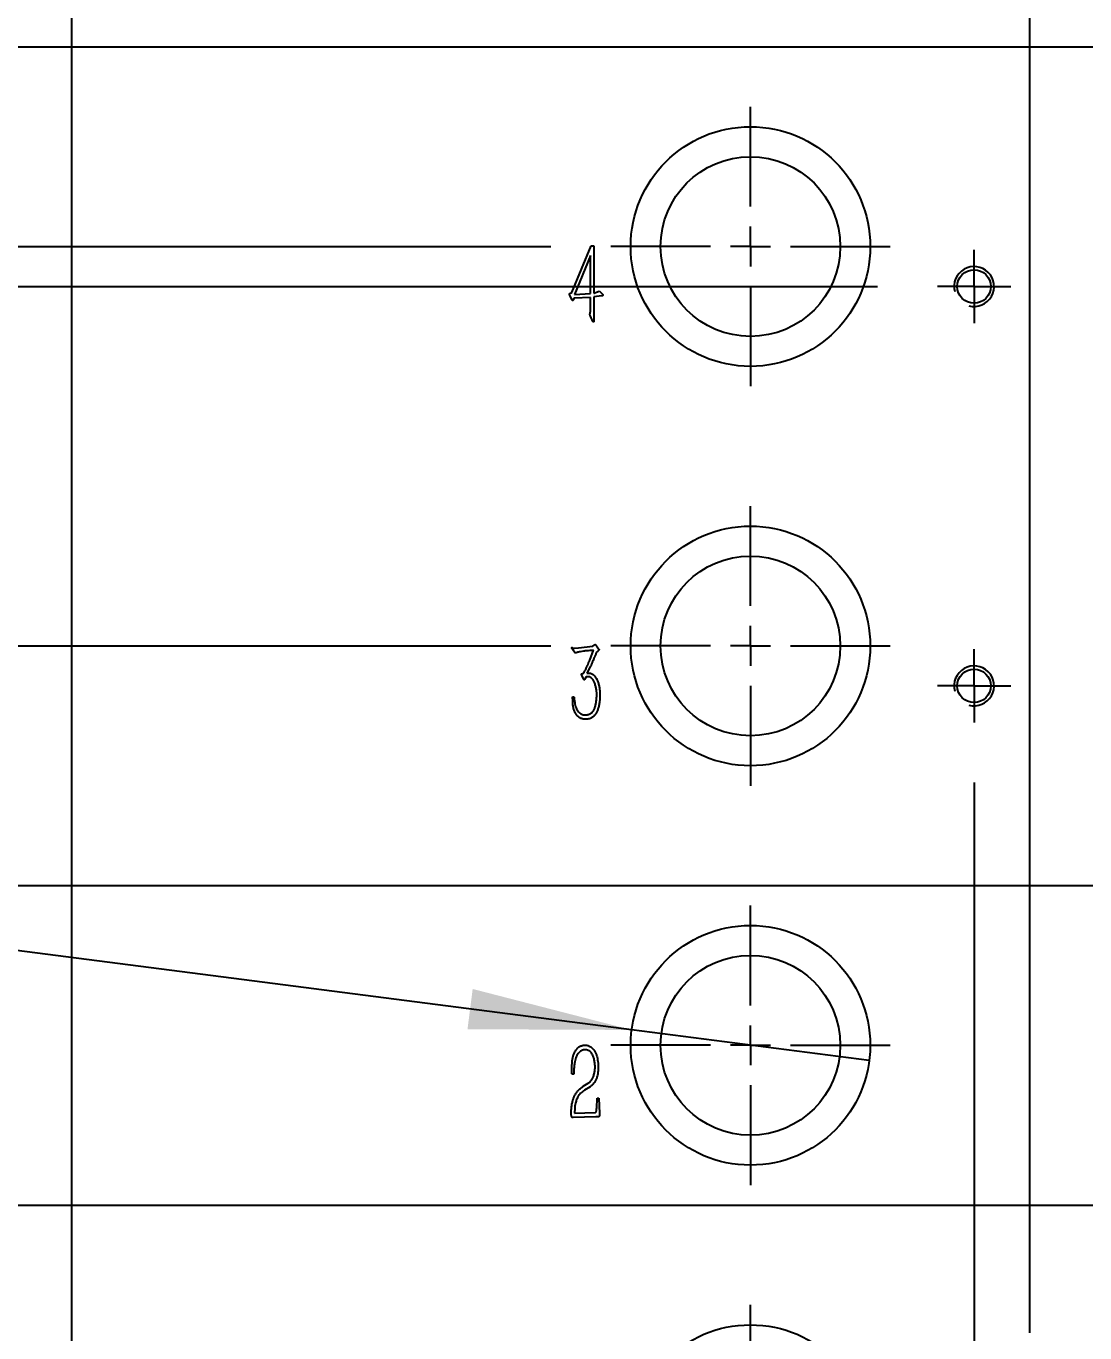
# Model space of a CAD drawing. Extents: x 2 to 292, y 3 to 207.
# Drawn here: x 48.62 to 75.14, y 81.07 to 113.79 of the extents above; entities that cross this region are included whole.
import ezdxf

# ---------------------------------------------------------------- set-up
doc = ezdxf.new("R2010")
doc.units = 0
doc.linetypes.add('SLD-实线', pattern=[0])
doc.layers.get('0').update_dxf_attribs({"linetype": 'CONTINUOUS'})
doc.layers.add('图框', color=7, linetype='SLD-实线')
doc.styles.add('SLDTEXTSTYLE2', font='TXT', dxfattribs={"width": 0.7})
doc.dimstyles.new('SLDDIMSTYLE1', dxfattribs={"dimtxt": 3.5, "dimasz": 4.08, "dimexe": 0, "dimexo": 0.0625, "dimgap": 0.875, "dimtad": 0, "dimtih": 1, "dimtoh": 1, "dimlfac": 5, "dimrnd": 1e-09, "dimzin": 12, "dimtxsty": 'SLDTEXTSTYLE2', "dimblk1": 'NONE', "dimblk2": 'NONE', "dimsah": 1, "dimcen": 0.09, "dimazin": 3, "dimtfac": 1, "dimtofl": 0, "dimtmove": 0, "dimatfit": 3, "dimtolj": 1, "dimtzin": 12})
doc.dimstyles.new('SLDDIMSTYLE11', dxfattribs={"dimtxt": 3.5, "dimasz": 4.08, "dimexe": 0, "dimexo": 0.0625, "dimgap": 0.875, "dimtad": 0, "dimtih": 1, "dimtoh": 1, "dimlfac": 5, "dimrnd": 1e-09, "dimzin": 12, "dimtxsty": 'SLDTEXTSTYLE2', "dimblk1": 'NONE', "dimsah": 1, "dimcen": 0, "dimazin": 3, "dimtfac": 1, "dimtmove": 0, "dimatfit": 3, "dimtolj": 1, "dimtzin": 12})
doc.dimstyles.new('SLDDIMSTYLE2', dxfattribs={"dimtxt": 3.5, "dimasz": 4.08, "dimexe": 0, "dimexo": 0.0625, "dimgap": 0.875, "dimtad": 0, "dimtih": 1, "dimtoh": 1, "dimlfac": 5, "dimrnd": 1e-09, "dimzin": 12, "dimtxsty": 'SLDTEXTSTYLE2', "dimblk1": 'NONE', "dimblk2": 'NONE', "dimsah": 1, "dimcen": 0.09, "dimazin": 3, "dimtfac": 1, "dimtofl": 0, "dimtmove": 0, "dimatfit": 3, "dimtolj": 1, "dimtzin": 12})
doc.dimstyles.new('SLDDIMSTYLE3', dxfattribs={"dimtxt": 3.5, "dimasz": 4.08, "dimexe": 0, "dimexo": 0.0625, "dimgap": 0.875, "dimtad": 0, "dimtih": 1, "dimtoh": 1, "dimlfac": 5, "dimrnd": 1e-09, "dimzin": 4, "dimtxsty": 'SLDTEXTSTYLE2', "dimblk1": 'NONE', "dimblk2": 'NONE', "dimsah": 1, "dimcen": 0.09, "dimazin": 3, "dimtfac": 1, "dimtofl": 0, "dimtmove": 0, "dimatfit": 3, "dimtolj": 1, "dimtzin": 12})
doc.dimstyles.new('SLDDIMSTYLE4', dxfattribs={"dimtxt": 3.5, "dimasz": 4.08, "dimexe": 0, "dimexo": 0.0625, "dimgap": 0.875, "dimtad": 2, "dimlfac": 5, "dimrnd": 1e-09, "dimzin": 12, "dimtxsty": 'SLDTEXTSTYLE2', "dimsah": 1, "dimcen": 0.09, "dimazin": 3, "dimtfac": 1, "dimtofl": 0, "dimtmove": 0, "dimatfit": 3, "dimtolj": 1, "dimtzin": 12})

# ---------------------------------------------------------------- blocks, each defined once
blk = doc.blocks.new('_D_1')
at = {"layer": '图框', "color": 5}
blk.add_line((53.565, 119.071), (53.565, 165.671), dxfattribs=at)
at = {"layer": '图框', "color": 5, "insert": (51.218, 165.671), "char_height": 3.5, "attachment_point": 1, "rotation": 90, "style": 'SLDTEXTSTYLE2'}
blk.add_mtext('19', dxfattribs=at)
blk = doc.blocks.new('_NONE')
blk = doc.blocks.new('_D_7')
at = {"layer": '图框', "color": 5}
blk.add_line((97.365, 145.491), (97.365, 165.964), dxfattribs=at)
at = {"layer": '图框', "color": 5, "insert": (95.018, 165.964), "char_height": 3.5, "attachment_point": 1, "rotation": 90, "style": 'SLDTEXTSTYLE2'}
blk.add_mtext('238', dxfattribs=at)
blk = doc.blocks.new('_D_8')
at = {"layer": '图框', "color": 5}
for p, q in [((101.365, 48.821), (101.365, 87.771)), ((100.627, 43.821), (101.365, 48.821)), ((100.627, 43.821), (100.627, 38.821))]:
    blk.add_line(p, q, dxfattribs=at)
at = {"layer": '图框', "color": 5, "insert": (98.281, 34.217), "char_height": 3.5, "attachment_point": 1, "rotation": 90, "style": 'SLDTEXTSTYLE2'}
blk.add_mtext('258', dxfattribs=at)
blk = doc.blocks.new('_D_9')
at = {"layer": '图框', "color": 5}
for p, q in [((104.265, 48.821), (104.265, 110.271)), ((105.002, 43.821), (104.265, 48.821)), ((105.002, 43.821), (105.002, 38.821))]:
    blk.add_line(p, q, dxfattribs=at)
at = {"layer": '图框', "color": 5, "insert": (102.656, 29.614), "char_height": 3.5, "attachment_point": 1, "rotation": 90, "style": 'SLDTEXTSTYLE2'}
blk.add_mtext('272.50', dxfattribs=at)
blk = doc.blocks.new('_D_10')
at = {"layer": '图框', "color": 5}
blk.add_line((105.765, 154.771), (105.765, 165.964), dxfattribs=at)
at = {"layer": '图框', "color": 5, "insert": (103.418, 165.964), "char_height": 3.5, "attachment_point": 1, "rotation": 90, "style": 'SLDTEXTSTYLE2'}
blk.add_mtext('280', dxfattribs=at)
blk = doc.blocks.new('_D_11')
at = {"layer": '图框', "color": 5}
blk.add_line((111.765, 154.771), (111.765, 165.964), dxfattribs=at)
at = {"layer": '图框', "color": 5, "insert": (109.418, 165.964), "char_height": 3.5, "attachment_point": 1, "rotation": 90, "style": 'SLDTEXTSTYLE2'}
blk.add_mtext('310', dxfattribs=at)
blk = doc.blocks.new('_D_12')
at = {"layer": '图框', "color": 5}
blk.add_line((113.265, 110.271), (113.265, 38.821), dxfattribs=at)
at = {"layer": '图框', "color": 5, "insert": (110.918, 29.614), "char_height": 3.5, "attachment_point": 1, "rotation": 90, "style": 'SLDTEXTSTYLE2'}
blk.add_mtext('317.50', dxfattribs=at)
blk = doc.blocks.new('_D_13')
at = {"layer": '图框', "color": 5}
blk.add_line((116.165, 138.771), (116.165, 165.671), dxfattribs=at)
at = {"layer": '图框', "color": 5, "insert": (113.818, 165.671), "char_height": 3.5, "attachment_point": 1, "rotation": 90, "style": 'SLDTEXTSTYLE2'}
blk.add_mtext('332', dxfattribs=at)
blk = doc.blocks.new('_D_14')
at = {"layer": '图框', "color": 5}
blk.add_line((120.165, 145.491), (120.165, 165.671), dxfattribs=at)
at = {"layer": '图框', "color": 5, "insert": (117.818, 165.671), "char_height": 3.5, "attachment_point": 1, "rotation": 90, "style": 'SLDTEXTSTYLE2'}
blk.add_mtext('352', dxfattribs=at)
blk = doc.blocks.new('_D_20')
at = {"layer": '图框', "color": 5}
blk.add_line((163.965, 119.071), (163.965, 165.671), dxfattribs=at)
at = {"layer": '图框', "color": 5, "insert": (161.618, 165.671), "char_height": 3.5, "attachment_point": 1, "rotation": 90, "style": 'SLDTEXTSTYLE2'}
blk.add_mtext('571', dxfattribs=at)
blk = doc.blocks.new('_D_29')
at = {"layer": '图框', "color": 5}
for p, q in [((40.502, 81.648), (35.502, 81.648)), ((40.502, 81.648), (45.502, 78.271)), ((45.502, 78.271), (61.765, 78.271))]:
    blk.add_line(p, q, dxfattribs=at)
at = {"layer": '图框', "color": 5, "insert": (30.899, 83.994), "char_height": 3.5, "attachment_point": 1, "style": 'SLDTEXTSTYLE2'}
blk.add_mtext('160', dxfattribs=at)
blk = doc.blocks.new('_D_30')
at = {"layer": '图框', "color": 5}
for p, q in [((40.502, 86.022), (35.502, 86.022)), ((40.502, 86.022), (45.502, 84.271)), ((45.502, 84.271), (94.145, 84.271))]:
    blk.add_line(p, q, dxfattribs=at)
at = {"layer": '图框', "color": 5, "insert": (30.899, 88.368), "char_height": 3.5, "attachment_point": 1, "style": 'SLDTEXTSTYLE2'}
blk.add_mtext('190', dxfattribs=at)
blk = doc.blocks.new('_D_31')
at = {"layer": '图框', "color": 5}
for p, q in [((40.502, 90.397), (45.502, 92.271)), ((45.502, 92.271), (96.865, 92.271)), ((40.502, 90.397), (35.502, 90.397))]:
    blk.add_line(p, q, dxfattribs=at)
at = {"layer": '图框', "color": 5, "insert": (30.894, 92.743), "char_height": 3.5, "attachment_point": 1, "style": 'SLDTEXTSTYLE2'}
blk.add_mtext('230', dxfattribs=at)
blk = doc.blocks.new('_D_32')
at = {"layer": '图框', "color": 5}
for p, q in [((40.502, 96.611), (45.502, 98.271)), ((45.502, 98.271), (61.765, 98.271)), ((40.502, 96.611), (35.502, 96.611))]:
    blk.add_line(p, q, dxfattribs=at)
at = {"layer": '图框', "color": 5, "insert": (30.899, 98.957), "char_height": 3.5, "attachment_point": 1, "style": 'SLDTEXTSTYLE2'}
blk.add_mtext('260', dxfattribs=at)
blk = doc.blocks.new('_D_33')
at = {"layer": '图框', "color": 5}
for p, q in [((40.502, 100.029), (45.502, 107.271)), ((45.502, 107.271), (69.945, 107.271)), ((40.502, 100.029), (35.502, 100.029))]:
    blk.add_line(p, q, dxfattribs=at)
at = {"layer": '图框', "color": 5, "insert": (30.894, 102.375), "char_height": 3.5, "attachment_point": 1, "style": 'SLDTEXTSTYLE2'}
blk.add_mtext('305', dxfattribs=at)
blk = doc.blocks.new('_D_34')
at = {"layer": '图框', "color": 5}
for p, q in [((40.502, 103.521), (45.502, 108.271)), ((45.502, 108.271), (61.765, 108.271)), ((40.502, 103.521), (35.502, 103.521))]:
    blk.add_line(p, q, dxfattribs=at)
at = {"layer": '图框', "color": 5, "insert": (30.894, 105.867), "char_height": 3.5, "attachment_point": 1, "style": 'SLDTEXTSTYLE2'}
blk.add_mtext('310', dxfattribs=at)
blk = doc.blocks.new('_D_35')
at = {"layer": '图框', "color": 5}
blk.add_line((113.265, 105.271), (177.765, 105.271), dxfattribs=at)
at = {"layer": '图框', "color": 5, "insert": (177.765, 107.618), "char_height": 3.5, "attachment_point": 1, "style": 'SLDTEXTSTYLE2'}
blk.add_mtext('295', dxfattribs=at)
blk = doc.blocks.new('_D_36')
at = {"layer": '图框', "color": 5}
for p, q in [((40.502, 107.895), (45.502, 113.271)), ((45.502, 113.271), (101.265, 113.271)), ((40.502, 107.895), (35.502, 107.895))]:
    blk.add_line(p, q, dxfattribs=at)
at = {"layer": '图框', "color": 5, "insert": (30.894, 110.241), "char_height": 3.5, "attachment_point": 1, "style": 'SLDTEXTSTYLE2'}
blk.add_mtext('335', dxfattribs=at)
blk = doc.blocks.new('_D_37')
at = {"layer": '图框', "color": 5}
for p, q in [((40.502, 112.27), (45.502, 116.071)), ((45.502, 116.071), (50.565, 116.071)), ((40.502, 112.27), (35.502, 112.27))]:
    blk.add_line(p, q, dxfattribs=at)
at = {"layer": '图框', "color": 5, "insert": (30.899, 114.616), "char_height": 3.5, "attachment_point": 1, "style": 'SLDTEXTSTYLE2'}
blk.add_mtext('349', dxfattribs=at)
blk = doc.blocks.new('_D_38')
at = {"layer": '图框', "color": 5}
for p, q in [((40.502, 116.644), (45.502, 118.271)), ((45.502, 118.271), (61.765, 118.271)), ((40.502, 116.644), (35.502, 116.644))]:
    blk.add_line(p, q, dxfattribs=at)
at = {"layer": '图框', "color": 5, "insert": (30.899, 118.99), "char_height": 3.5, "attachment_point": 1, "style": 'SLDTEXTSTYLE2'}
blk.add_mtext('360', dxfattribs=at)
blk = doc.blocks.new('_D_39')
at = {"layer": '图框', "color": 5}
for p, q in [((40.502, 121.019), (35.502, 121.019)), ((40.502, 121.019), (45.502, 119.271)), ((45.502, 119.271), (69.945, 119.271))]:
    blk.add_line(p, q, dxfattribs=at)
at = {"layer": '图框', "color": 5, "insert": (30.899, 123.365), "char_height": 3.5, "attachment_point": 1, "style": 'SLDTEXTSTYLE2'}
blk.add_mtext('365', dxfattribs=at)
blk = doc.blocks.new('_D_40')
at = {"layer": '图框', "color": 5}
blk.add_line((113.265, 121.271), (177.765, 121.271), dxfattribs=at)
at = {"layer": '图框', "color": 5, "insert": (177.765, 123.618), "char_height": 3.5, "attachment_point": 1, "style": 'SLDTEXTSTYLE2'}
blk.add_mtext('375', dxfattribs=at)
blk = doc.blocks.new('_D_41')
at = {"layer": '图框', "color": 5}
for p, q in [((40.502, 125.393), (35.502, 125.393)), ((40.502, 125.393), (45.502, 122.071)), ((45.502, 122.071), (50.565, 122.071))]:
    blk.add_line(p, q, dxfattribs=at)
at = {"layer": '图框', "color": 5, "insert": (30.904, 127.74), "char_height": 3.5, "attachment_point": 1, "style": 'SLDTEXTSTYLE2'}
blk.add_mtext('379', dxfattribs=at)
blk = doc.blocks.new('_D_42')
at = {"layer": '图框', "color": 5}
for p, q in [((40.502, 129.768), (35.502, 129.768)), ((40.502, 129.768), (45.502, 128.271)), ((45.502, 128.271), (61.765, 128.271))]:
    blk.add_line(p, q, dxfattribs=at)
at = {"layer": '图框', "color": 5, "insert": (30.894, 132.114), "char_height": 3.5, "attachment_point": 1, "style": 'SLDTEXTSTYLE2'}
blk.add_mtext('410', dxfattribs=at)
blk = doc.blocks.new('_D_43')
at = {"layer": '图框', "color": 5}
for p, q in [((40.502, 135.144), (35.502, 135.144)), ((40.502, 135.144), (45.502, 134.271)), ((45.502, 134.271), (111.665, 134.271))]:
    blk.add_line(p, q, dxfattribs=at)
at = {"layer": '图框', "color": 5, "insert": (30.894, 137.49), "char_height": 3.5, "attachment_point": 1, "style": 'SLDTEXTSTYLE2'}
blk.add_mtext('440', dxfattribs=at)
blk = doc.blocks.new('_D_44')
at = {"layer": '图框', "color": 5}
for p, q in [((40.502, 143.833), (35.502, 143.833)), ((40.502, 143.833), (45.502, 142.271)), ((45.502, 142.271), (94.145, 142.271))]:
    blk.add_line(p, q, dxfattribs=at)
at = {"layer": '图框', "color": 5, "insert": (30.899, 146.179), "char_height": 3.5, "attachment_point": 1, "style": 'SLDTEXTSTYLE2'}
blk.add_mtext('480', dxfattribs=at)
blk = doc.blocks.new('_D_45')
at = {"layer": '图框', "color": 5}
blk.add_line((61.765, 148.271), (35.502, 148.271), dxfattribs=at)
at = {"layer": '图框', "color": 5, "insert": (30.894, 150.618), "char_height": 3.5, "attachment_point": 1, "style": 'SLDTEXTSTYLE2'}
blk.add_mtext('510', dxfattribs=at)
blk = doc.blocks.new('_D_46')
at = {"layer": '图框', "color": 5}
blk.add_line((109.265, 152.271), (35.502, 152.271), dxfattribs=at)
at = {"layer": '图框', "color": 5, "insert": (30.894, 154.618), "char_height": 3.5, "attachment_point": 1, "style": 'SLDTEXTSTYLE2'}
blk.add_mtext('530', dxfattribs=at)
blk = doc.blocks.new('_D_47')
at = {"layer": '图框', "color": 5}
blk.add_line((115.265, 159.271), (176.538, 159.271), dxfattribs=at)
at = {"layer": '图框', "color": 5, "insert": (176.538, 161.618), "char_height": 3.5, "attachment_point": 1, "style": 'SLDTEXTSTYLE2'}
blk.add_mtext('565', dxfattribs=at)
blk = doc.blocks.new('_D_48')
at = {"layer": '图框', "color": 5}
blk.add_line((48.265, 162.271), (35.502, 162.271), dxfattribs=at)
at = {"layer": '图框', "color": 5, "insert": (30.899, 164.618), "char_height": 3.5, "attachment_point": 1, "style": 'SLDTEXTSTYLE2'}
blk.add_mtext('580', dxfattribs=at)
blk = doc.blocks.new('_D_52')
at = {"layer": '图框', "color": 5}
for p, q in [((72.365, 94.851), (72.365, 18.207)), ((97.165, 94.851), (97.165, 18.207)), ((72.365, 20.207), (97.165, 20.207))]:
    blk.add_line(p, q, dxfattribs=at)
for points in [[(72.365, 20.207), (76.445, 19.699), (76.445, 20.715)], [(97.165, 20.207), (93.085, 20.715), (93.085, 19.699)]]:
    blk.add_solid(points, dxfattribs=at)
at = {"layer": '图框', "color": 5, "insert": (82.46, 24.719), "char_height": 3.5, "attachment_point": 1, "style": 'SLDTEXTSTYLE2'}
blk.add_mtext('124', dxfattribs=at)
blk = doc.blocks.new('_D_68')
at = {"layer": '图框', "color": 5}
for p, q in [((25.723, 93.569), (16.949, 93.569)), ((63.789, 88.656), (25.723, 93.569)), ((69.74, 87.887), (63.789, 88.656))]:
    blk.add_line(p, q, dxfattribs=at)
blk.add_solid([(63.789, 88.656), (59.808, 89.682), (59.678, 88.674)], dxfattribs=at)
at = {"layer": '图框', "color": 5, "char_height": 3.5, "attachment_point": 1, "style": 'SLDTEXTSTYLE2'}
for s, insert in [('%%c', (16.949, 98.095)), ('30', (21.063, 98.081))]:
    blk.add_mtext(s, dxfattribs=dict(at, insert=insert))
blk = doc.blocks.new('SW_CENTERMARKSYMBOL_2')
at = {"layer": '图框', "color": 0}
for p, q in [((0, 1), (0, 3.5)), ((0, 0), (0, 0.5)), ((-1, 0), (-3.5, 0)), ((0, 0), (-0.5, 0)), ((0, 0), (0, -0.5)), ((0, 0), (0.5, 0)), ((1, 0), (3.5, 0)), ((0, -1), (0, -3.5))]:
    blk.add_line(p, q, dxfattribs=at)
blk = doc.blocks.new('SW_CENTERMARKSYMBOL_3')
at = {"layer": '图框', "color": 0}
for p, q in [((0, 1), (0, 3.5)), ((0, 0), (0, 0.5)), ((-1, 0), (-3.5, 0)), ((0, 0), (-0.5, 0)), ((0, 0), (0, -0.5)), ((0, 0), (0.5, 0)), ((1, 0), (3.5, 0)), ((0, -1), (0, -3.5))]:
    blk.add_line(p, q, dxfattribs=at)
blk = doc.blocks.new('SW_CENTERMARKSYMBOL_4')
at = {"layer": '图框', "color": 0}
for p, q in [((0, 1), (0, 3.5)), ((0, 0), (0, 0.5)), ((-1, 0), (-3.5, 0)), ((0, 0), (-0.5, 0)), ((0, 0), (0, -0.5)), ((0, 0), (0.5, 0)), ((1, 0), (3.5, 0)), ((0, -1), (0, -3.5))]:
    blk.add_line(p, q, dxfattribs=at)
blk = doc.blocks.new('SW_CENTERMARKSYMBOL_10')
at = {"layer": '图框', "color": 0}
for p, q in [((0, 1), (0, 3.5)), ((0, 0), (0, 0.5)), ((-1, 0), (-3.5, 0)), ((0, 0), (-0.5, 0)), ((0, 0), (0, -0.5)), ((0, 0), (0.5, 0)), ((1, 0), (3.5, 0)), ((0, -1), (0, -3.5))]:
    blk.add_line(p, q, dxfattribs=at)
blk = doc.blocks.new('SW_CENTERMARKSYMBOL_39')
at = {"layer": '图框', "color": 0}
for p, q in [((0, 0.5), (0, 0.92)), ((0, 0), (0, 0.5)), ((-0.5, 0), (-0.92, 0)), ((0, 0), (-0.5, 0)), ((0, 0), (0, -0.5)), ((0, 0), (0.5, 0)), ((0.5, 0), (0.92, 0)), ((0, -0.5), (0, -0.92))]:
    blk.add_line(p, q, dxfattribs=at)
blk = doc.blocks.new('SW_CENTERMARKSYMBOL_40')
at = {"layer": '图框', "color": 0}
for p, q in [((0, 0.5), (0, 0.92)), ((0, 0), (0, 0.5)), ((-0.5, 0), (-0.92, 0)), ((0, 0), (-0.5, 0)), ((0, 0), (0, -0.5)), ((0, 0), (0.5, 0)), ((0.5, 0), (0.92, 0)), ((0, -0.5), (0, -0.92))]:
    blk.add_line(p, q, dxfattribs=at)

msp = doc.modelspace()

# ---------------------------------------------------------------- linework, layer by layer
at = {"color": 7, "linetype": 'SLD-实线'}
for p, q in [((49.76450831, 162.27148789), (49.76450831, 46.27149122)), ((73.76450628, 81.07149022), (73.76450628, 145.4714896)), ((62.29018599, 107.11743029), (62.77644068, 108.29109306)), ((62.76195079, 108.04945657), (62.35623986, 107.07396137)), ((62.76195079, 107.09441731), (62.76195079, 108.04945657)), ((62.77644068, 108.29109306), (62.83951432, 108.29109306)), ((62.83951432, 108.29109306), (62.83951432, 107.1059238)), ((62.23563582, 107.09441731), (62.25864917, 107.09995756)), ((62.29572624, 106.9358833), (62.24117607, 107.04540814)), ((62.25864917, 107.09995756), (62.29018599, 107.11743029)), ((62.75896758, 106.99938218), (62.35325665, 106.9763692)), ((62.35623986, 107.07396137), (62.76195079, 107.09441731)), ((62.76195079, 106.69424681), (62.75896758, 106.99938218)), ((63.04109127, 107.03688486), (62.83951432, 107.01387188)), ((62.83951432, 107.01387188), (62.83951432, 106.49863629)), ((62.8684941, 107.11146405), (62.91153759, 107.12893678)), ((62.9545781, 107.14896674), (62.97460824, 107.16601329)), ((62.97460824, 107.16601329), (63.05515498, 107.08291082)), ((62.35325665, 106.9763692), (62.32470602, 106.93332626)), ((62.77345747, 106.48457295), (62.75896758, 106.52463248)), ((62.79945404, 106.43258056), (62.77345747, 106.48457295)), ((62.37371296, 98.08951634), (62.30169267, 98.19605815)), ((62.36476332, 98.21907113), (62.45681674, 98.22205434)), ((62.45681674, 98.22205434), (62.81948418, 98.26509709)), ((62.74192065, 97.91691917), (62.83397407, 98.16153849)), ((62.81948418, 98.26509709), (62.84803778, 98.29109328)), ((62.84803778, 98.29109328), (62.87105114, 98.31410626)), ((62.90557117, 98.27063734), (62.96054453, 98.2015984)), ((62.40226656, 98.10102301), (62.37371296, 98.08951634)), ((62.5833872, 98.14150872), (62.49730319, 98.12701921)), ((62.94008821, 98.14150872), (62.90855438, 98.11551253)), ((62.53182322, 97.56874087), (62.55483359, 97.57769051)), ((62.5833872, 97.45111855), (62.53736049, 97.54018726)), ((62.55483359, 97.57769051), (62.59233684, 97.59175348)), ((62.75342733, 97.75028768), (62.66691715, 97.58621397)), ((62.64688701, 97.4941613), (62.62685687, 97.4566588)), ((62.69291371, 97.49970155), (62.64688701, 97.4941613)), ((62.31021613, 96.99639919), (62.34174997, 96.99639919)), ((62.31319934, 96.88431712), (62.31021613, 96.99639919)), ((62.33919591, 87.54871058), (62.29572624, 87.54871058)), ((62.34174997, 87.64374571), (62.33919591, 87.54871058)), ((62.57784695, 87.24655824), (62.69589693, 87.32156473)), ((62.75044412, 87.23505157), (62.60938376, 87.14598286)), ((62.9145208, 86.6942467), (62.9260245, 86.94483357)), ((62.9260245, 86.94483357), (62.96608478, 86.94483357)), ((62.96608478, 86.94483357), (62.98057467, 86.56511771)), ((62.89406449, 86.47860604), (62.32172281, 86.46411615)), ((62.36220628, 86.6942467), (62.35623986, 86.57364117)), ((62.35623986, 86.57364117), (62.87105114, 86.5906881))]:
    msp.add_line(p, q, dxfattribs=at)
for centre, radius in [((66.76450569, 108.27148955), 3), ((66.76450569, 108.27148955), 2.25), ((72.36450569, 107.27148955), 0.42), ((66.76450569, 98.27148955), 3), ((66.76450569, 98.27148955), 2.25), ((72.36450569, 97.27148955), 0.42), ((66.76450569, 88.27148955), 3), ((66.76450569, 88.27148955), 2.25), ((66.76450569, 78.27148955), 3)]:
    msp.add_circle(centre, radius, dxfattribs=at)
for centre in [(72.36450569, 107.27148955), (72.36450569, 97.27148955)]:
    msp.add_arc(centre, 0.5, 255, 195, dxfattribs=at)
for points, knots in [([(62.24117611, 107.04540816), (62.23884251, 107.05187579), (62.23499444, 107.06254084), (62.2321929, 107.07685594), (62.23298945, 107.08695213), (62.23483828, 107.09216729), (62.23563594, 107.09441732)], [0, 0, 0, 0, 0.4078268449, 0.6725022339, 0.8587045221, 1, 1, 1, 1]), ([(62.83951406, 107.10592382), (62.84544065, 107.10587889), (62.85551812, 107.10580248), (62.86470808, 107.10981234), (62.86849339, 107.11146398)], [0, 0, 0, 0, 0.5881037369, 1, 1, 1, 1]), ([(62.91153622, 107.12893682), (62.91710058, 107.13101358), (62.92701889, 107.13471535), (62.93979, 107.14027473), (62.94883072, 107.14455521), (62.95304327, 107.14778804), (62.95457905, 107.14896665)], [0, 0, 0, 0, 0.37378688446, 0.6662632596, 0.87832879669, 1, 1, 1, 1]), ([(63.05515437, 107.08291082), (63.05925765, 107.07797281), (63.06597456, 107.06988948), (63.06890621, 107.05621006), (63.06611045, 107.04695908), (63.06088415, 107.04029707), (63.05177417, 107.03750452), (63.04506852, 107.03711555), (63.04109087, 107.03688482)], [0, 0, 0, 0, 0.2817645995, 0.4612371819, 0.5929921789, 0.700446244, 0.8223110403, 1, 1, 1, 1]), ([(62.32470476, 106.93332633), (62.32284151, 106.92881576), (62.32002555, 106.92199889), (62.30961424, 106.91496872), (62.30180369, 106.9250529), (62.29811288, 106.93162931), (62.29572543, 106.93588333)], [0, 0, 0, 0, 0.3207255881, 0.4847157862, 0.6666821062, 1, 1, 1, 1]), ([(62.75896856, 106.52463253), (62.75676509, 106.52943309), (62.75277788, 106.5381198), (62.74841013, 106.55009384), (62.7445104, 106.55893388), (62.74233952, 106.56945084), (62.74488602, 106.58588019), (62.75049837, 106.60888799), (62.7572385, 106.63348393), (62.76040527, 106.65595912), (62.76170532, 106.67533455), (62.76186842, 106.68785247), (62.76195173, 106.69424685)], [0, 0, 0, 0, 0.0908031708, 0.1643101311, 0.2192199313, 0.2565975908, 0.3473020803, 0.5002279505, 0.6661670863, 0.7846934984, 0.8900174221, 1, 1, 1, 1]), ([(62.82800756, 106.38357138), (62.82560135, 106.38500159), (62.81834777, 106.38931303), (62.81199053, 106.40322651), (62.8043519, 106.41766787), (62.80091797, 106.42812401), (62.79945439, 106.43258054)], [0, 0, 0, 0, 0.1430747988, 0.4313041367, 0.7576147996, 1, 1, 1, 1]), ([(62.83951406, 106.49863637), (62.8395038, 106.49707356), (62.83946927, 106.49181409), (62.84013123, 106.48074226), (62.84039966, 106.46312508), (62.84074507, 106.44123353), (62.84133663, 106.41926701), (62.8411455, 106.40147529), (62.83999227, 106.39025565), (62.83727988, 106.38304517), (62.83197047, 106.38175408), (62.82924525, 106.3830038), (62.82800756, 106.38357138)], [0, 0, 0, 0, 0.0375701713, 0.1264380521, 0.2665139726, 0.4612257271, 0.6525225464, 0.7960129458, 0.8858599367, 0.9286556546, 0.9675980055, 1, 1, 1, 1]), ([(62.30169177, 98.19605806), (62.29865051, 98.20022939), (62.29345876, 98.2073503), (62.28914869, 98.21725619), (62.28594937, 98.22413806), (62.28881682, 98.23106811), (62.30015556, 98.23002894), (62.30871648, 98.22395082), (62.31965116, 98.2181029), (62.33223176, 98.21728042), (62.34748391, 98.21638533), (62.35866239, 98.21812268), (62.36476443, 98.21907106)], [0, 0, 0, 0, 0.1323589942, 0.2259509366, 0.2829398404, 0.3190947808, 0.3965341466, 0.519662492, 0.6050472624, 0.7088782, 0.8410843841, 1, 1, 1, 1]), ([(62.83397389, 98.16153856), (62.81395323, 98.15957931), (62.77026913, 98.15530432), (62.71452053, 98.15190997), (62.66816756, 98.14943807), (62.6363615, 98.14677286), (62.60851018, 98.14428176), (62.59134047, 98.14238655), (62.58338791, 98.14150873)], [0, 0, 0, 0, 0.2400190035, 0.5237096352, 0.6663477982, 0.7938844517, 0.9045326145, 1, 1, 1, 1]), ([(62.87105039, 98.31410622), (62.87176409, 98.31325666), (62.87468986, 98.30977392), (62.88098854, 98.30148659), (62.89218846, 98.28817188), (62.9006561, 98.27707612), (62.90556988, 98.27063722)], [0, 0, 0, 0, 0.0599600701, 0.2458029909, 0.5623379452, 1, 1, 1, 1]), ([(62.96054538, 98.20159823), (62.96423707, 98.19680506), (62.97037208, 98.18883958), (62.97492352, 98.17610047), (62.97025968, 98.16746944), (62.96374458, 98.16007107), (62.95318357, 98.15118507), (62.94481603, 98.14500163), (62.94008938, 98.14150873)], [0, 0, 0, 0, 0.2365048753, 0.3930336197, 0.4712979919, 0.5993756411, 0.7736958156, 1, 1, 1, 1]), ([(62.49730225, 98.12701907), (62.49345571, 98.12621039), (62.4829613, 98.12400412), (62.46355389, 98.11797946), (62.43560364, 98.11057051), (62.41432969, 98.10447764), (62.40226709, 98.1010229)], [0, 0, 0, 0, 0.1196153229, 0.3263432745, 0.6180282555, 1, 1, 1, 1]), ([(62.59233741, 97.59175378), (62.5987212, 97.60496923), (62.61101874, 97.63042708), (62.62895585, 97.66720019), (62.64568954, 97.70096252), (62.6600019, 97.73229192), (62.67334752, 97.76049769), (62.68523353, 97.78588179), (62.69550384, 97.8084525), (62.7063163, 97.83351083), (62.71753048, 97.85965248), (62.72838675, 97.88525756), (62.73628155, 97.90354786), (62.74036318, 97.91322381), (62.7419219, 97.91691892)], [0, 0, 0, 0, 0.1229894698, 0.2369231346, 0.3428715186, 0.4387363517, 0.5255399363, 0.6043605121, 0.6736207002, 0.7333324295, 0.8330590293, 0.911996383, 0.9663927102, 1, 1, 1, 1]), ([(62.90855305, 98.11551257), (62.89933674, 98.09235068), (62.8818501, 98.04840426), (62.85665531, 97.98586091), (62.83360104, 97.93025088), (62.8133578, 97.8810885), (62.7947641, 97.83893256), (62.7794139, 97.80316222), (62.76559373, 97.77446429), (62.75714058, 97.75766511), (62.7534284, 97.75028776)], [0, 0, 0, 0, 0.188412596, 0.3574864497, 0.5096204518, 0.6434181449, 0.759306512, 0.8578576935, 0.9375783519, 1, 1, 1, 1]), ([(62.53736191, 97.54018762), (62.53403507, 97.54530672), (62.52823542, 97.55423077), (62.53074972, 97.56440345), (62.53182175, 97.56874078)], [0, 0, 0, 0, 0.5736296112, 1, 1, 1, 1]), ([(62.66691657, 97.58621361), (62.67714255, 97.58703009), (62.69672709, 97.5885938), (62.72661553, 97.59157885), (62.75918071, 97.58747295), (62.78774318, 97.57604974), (62.81204486, 97.56195438), (62.8315178, 97.54787589), (62.85012126, 97.52957779), (62.86909107, 97.50806703), (62.88810519, 97.48239283), (62.90558401, 97.4512961), (62.92377923, 97.41578642), (62.94653446, 97.36167022), (62.97112245, 97.28926166), (62.98606172, 97.19831609), (62.99344286, 97.10719798), (62.99452646, 97.04655874), (62.99506488, 97.01642883)], [0, 0, 0, 0, 0.04128383929, 0.07906583582, 0.12052724083, 0.17189025568, 0.20158688236, 0.23347318261, 0.26823045515, 0.30628798494, 0.34880305195, 0.39643241043, 0.44958545909, 0.50923379097, 0.63246952933, 0.75610072347, 0.87881341349, 1, 1, 1, 1]), ([(62.62685691, 97.45665896), (62.62418346, 97.45198519), (62.619523, 97.44383767), (62.61315452, 97.43306848), (62.60806809, 97.42676072), (62.60420738, 97.42132297), (62.5986264, 97.42315223), (62.5950367, 97.42940307), (62.58929824, 97.43860519), (62.58556543, 97.44650846), (62.58338791, 97.45111879)], [0, 0, 0, 0, 0.2073785631, 0.3615117357, 0.4704322932, 0.5360111529, 0.5809202493, 0.6659899241, 0.8051569835, 1, 1, 1, 1]), ([(62.90556988, 97.17197965), (62.90098464, 97.2001113), (62.89192066, 97.2557211), (62.87095393, 97.32246916), (62.85030755, 97.37231149), (62.83188739, 97.40575172), (62.81100895, 97.43562176), (62.78735899, 97.46067421), (62.76338456, 97.4812325), (62.73932062, 97.49495054), (62.71555622, 97.50200954), (62.70032853, 97.50045758), (62.69291273, 97.49970179)], [0, 0, 0, 0, 0.2019199264, 0.3991492233, 0.4943861116, 0.5841091039, 0.6693606335, 0.7520378909, 0.8278781735, 0.8923571305, 0.9475785111, 1, 1, 1, 1]), ([(62.6498699, 96.43854687), (62.63736708, 96.43833376), (62.61331309, 96.43792375), (62.57842341, 96.44076403), (62.54664658, 96.44726493), (62.51684519, 96.4561084), (62.48893522, 96.47009333), (62.4622758, 96.49007075), (62.43543832, 96.51467065), (62.40970654, 96.54485921), (62.38615647, 96.57944531), (62.3655649, 96.61770226), (62.34845615, 96.65908846), (62.33144789, 96.71798671), (62.31703195, 96.79330024), (62.31446371, 96.85427381), (62.31319827, 96.88431717)], [0, 0, 0, 0, 0.0592020371, 0.1138979289, 0.1653534418, 0.2125899122, 0.2607280137, 0.3122670191, 0.369876614, 0.4328497908, 0.4996522478, 0.5676799241, 0.6382674426, 0.7112755879, 0.8577375419, 1, 1, 1, 1]), ([(62.34175143, 96.99639899), (62.34416297, 96.97977815), (62.34878129, 96.94794776), (62.35549916, 96.9020246), (62.36245705, 96.86016253), (62.3702984, 96.81062277), (62.38335792, 96.75499495), (62.40535923, 96.69512491), (62.43519608, 96.6445385), (62.47022822, 96.60285182), (62.51120039, 96.57259348), (62.55506178, 96.55350715), (62.59976445, 96.5444954), (62.62938287, 96.54460744), (62.64390357, 96.54466236)], [0, 0, 0, 0, 0.0828350928, 0.1586365499, 0.2288994498, 0.2921353999, 0.4059923642, 0.5102199197, 0.6053877198, 0.6943021418, 0.7769800436, 0.8541676407, 0.9285043236, 1, 1, 1, 1]), ([(62.64390357, 96.54466236), (62.65558526, 96.54566971), (62.67846483, 96.54764267), (62.71164269, 96.55515396), (62.74232553, 96.56797053), (62.77100789, 96.58436013), (62.79682488, 96.60573274), (62.8200603, 96.63091664), (62.83973774, 96.66083452), (62.8617906, 96.70663706), (62.8832226, 96.76978192), (62.89934847, 96.84998693), (62.90984184, 96.93179818), (62.91477157, 97.01319997), (62.91544327, 97.09339486), (62.90884905, 97.14587992), (62.90556988, 97.17197965)], [0, 0, 0, 0, 0.0462742942, 0.0906320896, 0.1336538571, 0.1771412102, 0.2205959898, 0.2654616346, 0.3119800863, 0.3614012034, 0.465890475, 0.5742588035, 0.6839833759, 0.7913364673, 0.8962360003, 1, 1, 1, 1]), ([(62.99506488, 97.01642883), (62.99392753, 96.99284032), (62.99176693, 96.94802974), (62.98654527, 96.88470895), (62.97875303, 96.82915699), (62.96740498, 96.76652698), (62.94739184, 96.69733314), (62.92266816, 96.63349543), (62.89919339, 96.58750399), (62.87940939, 96.55700735), (62.85774025, 96.52972421), (62.83445394, 96.5058485), (62.81023138, 96.48622768), (62.78672227, 96.46935314), (62.76293344, 96.45742675), (62.73213667, 96.44746344), (62.69450228, 96.44059567), (62.6645281, 96.43921974), (62.6498699, 96.43854687)], [0, 0, 0, 0, 0.0945470073, 0.1796089563, 0.2542485635, 0.3190557719, 0.4342840091, 0.5420059935, 0.5926257155, 0.6407393147, 0.6872810409, 0.7319214269, 0.7739378525, 0.8119574499, 0.8475652687, 0.8799376646, 0.9412861992, 1, 1, 1, 1]), ([(62.29572543, 87.81634359), (62.29684538, 87.83255289), (62.29901123, 87.86389982), (62.30472723, 87.9090784), (62.31134238, 87.95094376), (62.3199427, 87.99032122), (62.33156314, 88.02885599), (62.3481061, 88.06761534), (62.36873829, 88.10792681), (62.39311468, 88.14837935), (62.41986133, 88.18654956), (62.44988333, 88.21761085), (62.4813038, 88.24128582), (62.51473443, 88.25537603), (62.54683268, 88.26413814), (62.57610366, 88.27103047), (62.60240742, 88.27584727), (62.61902612, 88.27636133), (62.62685691, 88.27660355)], [0, 0, 0, 0, 0.0774076068, 0.1496974402, 0.2169127239, 0.2793205481, 0.3416291752, 0.4083827279, 0.4798277827, 0.5572590634, 0.6333532662, 0.7013277624, 0.7623922084, 0.8193691989, 0.872926261, 0.920872178, 0.9627147236, 1, 1, 1, 1]), ([(62.63239707, 88.1585554), (62.62386427, 88.15864275), (62.60684501, 88.158817), (62.58149557, 88.15497282), (62.55683975, 88.14691264), (62.52445208, 88.13230401), (62.48702748, 88.10509208), (62.44763527, 88.06403444), (62.41514297, 88.01390216), (62.39012638, 87.955808), (62.37131577, 87.88962291), (62.35604523, 87.81544741), (62.34601816, 87.73234085), (62.34321677, 87.67417251), (62.34175143, 87.64374611)], [0, 0, 0, 0, 0.0391112931, 0.0780102157, 0.1169691549, 0.1578020756, 0.2406171963, 0.3272798024, 0.4176661505, 0.5130934466, 0.6164119764, 0.7328591251, 0.8602653064, 1, 1, 1, 1]), ([(62.62685691, 88.27660355), (62.63683645, 88.27586774), (62.65655571, 88.27441378), (62.6855622, 88.26767721), (62.71357651, 88.25796409), (62.74940777, 88.24066122), (62.79130665, 88.21353271), (62.82695144, 88.17790847), (62.85161662, 88.14529915), (62.86899082, 88.11754609), (62.88438711, 88.08655595), (62.90372202, 88.04152621), (62.92394903, 87.98177134), (62.93853572, 87.90630053), (62.94788834, 87.82792745), (62.95216747, 87.74780655), (62.95296312, 87.66847534), (62.94830499, 87.61673682), (62.94605571, 87.59175378)], [0, 0, 0, 0, 0.0356737172, 0.0704901625, 0.1059324645, 0.1413166763, 0.2123426185, 0.2829819307, 0.3198990303, 0.3581704549, 0.3996718036, 0.4432849529, 0.5330852276, 0.6241819138, 0.7171450941, 0.8146670606, 0.910508084, 1, 1, 1, 1]), ([(62.85400372, 87.90541242), (62.84980638, 87.92166213), (62.84162017, 87.95335447), (62.82612604, 87.99900852), (62.80606982, 88.04058913), (62.78460267, 88.07943181), (62.75770839, 88.11343257), (62.7218848, 88.13785188), (62.67956408, 88.15417563), (62.64860755, 88.15705015), (62.63239707, 88.1585554)], [0, 0, 0, 0, 0.1376383355, 0.2684404599, 0.3945672022, 0.5156648369, 0.6323150572, 0.746084726, 0.8670365612, 1, 1, 1, 1]), ([(62.29572543, 87.54871095), (62.29482977, 87.56248766), (62.29312227, 87.58875189), (62.29136036, 87.62626004), (62.2906163, 87.65993778), (62.28987092, 87.70099489), (62.29102048, 87.7527731), (62.29410716, 87.79447844), (62.29572543, 87.81634359)], [0, 0, 0, 0, 0.1545900631, 0.2947137172, 0.4204170565, 0.5317754468, 0.7545206276, 1, 1, 1, 1]), ([(62.6958959, 87.32156413), (62.70534692, 87.32784774), (62.72348331, 87.33990592), (62.74853351, 87.35910351), (62.76988975, 87.37902237), (62.78829386, 87.40051743), (62.80495417, 87.42539025), (62.81863663, 87.45639384), (62.83310148, 87.49291309), (62.84996669, 87.54973021), (62.86735593, 87.62472381), (62.874022, 87.71738136), (62.87046092, 87.81124055), (62.85957405, 87.8735377), (62.85400372, 87.90541242)], [0, 0, 0, 0, 0.0529678247, 0.1016446064, 0.1471467765, 0.1890051094, 0.2335107609, 0.2863081436, 0.3467687885, 0.4168237299, 0.5627531759, 0.7050999275, 0.8491125977, 1, 1, 1, 1]), ([(62.94605571, 87.59175378), (62.94149607, 87.56605535), (62.93230875, 87.51427507), (62.91252036, 87.45193233), (62.89406544, 87.40453578), (62.87863616, 87.37277526), (62.86215013, 87.34465835), (62.83831142, 87.31140733), (62.8019066, 87.27366369), (62.7681716, 87.24835237), (62.75044523, 87.23505231)], [0, 0, 0, 0, 0.1863645765, 0.3755097409, 0.4661917656, 0.5497391132, 0.6275700105, 0.698854928, 0.8417605491, 1, 1, 1, 1]), ([(62.28421893, 86.72876635), (62.2863444, 86.7448416), (62.29043878, 86.7758081), (62.29876361, 86.8203828), (62.30763923, 86.86175811), (62.31727162, 86.89990898), (62.3279053, 86.93463443), (62.33951194, 86.9658947), (62.35154401, 86.99419326), (62.3696168, 87.02620634), (62.39258591, 87.06110168), (62.41871202, 87.09872725), (62.44386636, 87.13064384), (62.47674432, 87.16575723), (62.52125479, 87.20408384), (62.55864641, 87.23214754), (62.57784774, 87.24655881)], [0, 0, 0, 0, 0.07882078722, 0.1518361971, 0.22038028745, 0.28453552783, 0.34308129597, 0.39683600762, 0.44662441799, 0.49237379784, 0.5753254167, 0.64967116641, 0.71503434884, 0.77269350618, 0.88327362023, 1, 1, 1, 1]), ([(62.60938407, 87.14598348), (62.59140864, 87.13378019), (62.5573238, 87.11064041), (62.51181111, 87.07284268), (62.47361083, 87.03301635), (62.44473706, 86.9889802), (62.4223114, 86.94365118), (62.40239812, 86.8981364), (62.38736461, 86.84796864), (62.37667219, 86.80300187), (62.36938032, 86.76523654), (62.36572767, 86.7388982), (62.36276039, 86.71562005), (62.36238404, 86.7010733), (62.36220743, 86.69424685)], [0, 0, 0, 0, 0.1211310207, 0.2296875325, 0.3294775053, 0.4277138618, 0.5219775054, 0.6114571941, 0.7044365456, 0.813601545, 0.8692379131, 0.9188805844, 0.9619326001, 1, 1, 1, 1]), ([(62.3217216, 86.46411687), (62.3147642, 86.46409652), (62.30105067, 86.4640564), (62.28699753, 86.47769296), (62.28109831, 86.49438675), (62.27814577, 86.51402201), (62.2761681, 86.54007149), (62.27521814, 86.584875), (62.27724911, 86.6486235), (62.28182382, 86.70122603), (62.28421893, 86.72876635)], [0, 0, 0, 0, 0.0695467376, 0.1370817554, 0.1845080112, 0.2515949244, 0.3414313525, 0.4544905149, 0.7143957736, 1, 1, 1, 1]), ([(62.87105039, 86.59068836), (62.87765626, 86.59105771), (62.8892588, 86.59170644), (62.90040955, 86.60386266), (62.90289158, 86.61870542), (62.90729578, 86.63696158), (62.91057001, 86.66313015), (62.91309584, 86.68303093), (62.91451938, 86.69424685)], [0, 0, 0, 0, 0.1543175334, 0.2710428951, 0.3635619798, 0.5145147121, 0.7263841821, 1, 1, 1, 1]), ([(62.98057521, 86.56511836), (62.98105961, 86.5577363), (62.98190682, 86.54482506), (62.98231923, 86.52774536), (62.9823309, 86.51585249), (62.98215104, 86.50625021), (62.97905836, 86.49785475), (62.97618463, 86.48811325), (62.96497451, 86.48260977), (62.94886076, 86.48084889), (62.92437145, 86.47835502), (62.90515096, 86.47851452), (62.89406338, 86.47860654)], [0, 0, 0, 0, 0.1385018147, 0.24223982, 0.3193529914, 0.3619812046, 0.4200562765, 0.4878496499, 0.5402948042, 0.6404258339, 0.7925751149, 1, 1, 1, 1])]:
    msp.add_open_spline(points, degree=3, knots=knots, dxfattribs=at)

# ---------------------------------------------------------------- block references
at = {"layer": '图框', "color": 5}
for name, p in [('SW_CENTERMARKSYMBOL_2', (66.76450569, 108.27148955)), ('SW_CENTERMARKSYMBOL_39', (72.36450569, 107.27148955)), ('SW_CENTERMARKSYMBOL_3', (66.76450569, 98.27148955)), ('SW_CENTERMARKSYMBOL_40', (72.36450569, 97.27148955)), ('SW_CENTERMARKSYMBOL_4', (66.76450569, 88.27148955)), ('SW_CENTERMARKSYMBOL_10', (66.76450569, 78.27148955))]:
    msp.add_blockref(name, p, dxfattribs=at)

# ---------------------------------------------------------------- dimensions: what is measured, and where the dimension line sits
for feature_location, offset, dtype, dimstyle, picture, middle in [((97.36450569, 143.99148955), (0, 21.9722735), 1, 'SLDDIMSTYLE1', '_D_7', (97.36450569, 168.26549909)), ((105.76450569, 153.27148955), (0, 12.6922735), 1, 'SLDDIMSTYLE1', '_D_10', (105.76450569, 168.26549933)), ((111.76450569, 153.27148955), (0, 12.6922735), 1, 'SLDDIMSTYLE1', '_D_11', (111.76450569, 168.26792961)), ((116.16450569, 137.27148955), (0, 28.39997586), 1, 'SLDDIMSTYLE2', '_D_13', (116.16450569, 167.97563197)), ((120.16450569, 143.99148955), (0, 21.67997586), 1, 'SLDDIMSTYLE1', '_D_14', (120.16450569, 167.97563197)), ((163.96450569, 117.57148955), (0, 48.09997586), 1, 'SLDDIMSTYLE1', '_D_20', (163.96450569, 167.97320168)), ((53.56450569, 117.57148955), (0, 48.09997586), 1, 'SLDDIMSTYLE1', '_D_1', (53.56450569, 167.20514601)), ((49.76450569, 162.27148955), (-14.26226454, 0), 0, 'SLDDIMSTYLE1', '_D_48', (33.20050488, 162.27148955)), ((113.76450569, 159.27148955), (62.77394455, 0), 0, 'SLDDIMSTYLE1', '_D_47', (178.84018651, 159.27148955)), ((110.76450569, 152.27148955), (-75.26226454, 0), 0, 'SLDDIMSTYLE1', '_D_46', (33.19807459, 152.27148955)), ((63.26450569, 148.27148955), (-27.76226454, 0), 0, 'SLDDIMSTYLE1', '_D_45', (33.19807459, 148.27148955)), ((95.64450569, 142.27148955), (-60.14226454, 1.56184407), 0, 'SLDDIMSTYLE1', '_D_44', (33.20050488, 143.83333362)), ((113.16450569, 134.27148955), (-77.66226454, 0.87281356), 0, 'SLDDIMSTYLE2', '_D_43', (33.19807459, 135.14430311)), ((63.26450569, 128.27148955), (-27.76226454, 1.49650169), 0, 'SLDDIMSTYLE1', '_D_42', (33.19807459, 129.76799125)), ((52.06450569, 122.07148955), (-16.56226454, 3.32193898), 0, 'SLDDIMSTYLE2', '_D_41', (33.20293563, 125.39342853)), ((71.44450569, 119.27148955), (-35.94226454, 1.74737627), 0, 'SLDDIMSTYLE1', '_D_39', (33.20050488, 121.01886582)), ((111.76450569, 121.27148955), (66, 0), 0, 'SLDDIMSTYLE1', '_D_40', (180.06624196, 121.27148955)), ((63.26450569, 118.27148955), (-27.76226454, -1.62718644), 0, 'SLDDIMSTYLE1', '_D_38', (33.20050488, 116.64430311)), ((52.06450569, 116.07148955), (-16.56226454, -3.80174915), 0, 'SLDDIMSTYLE2', '_D_37', (33.20050511, 112.2697404)), ((102.76450569, 113.27148955), (-67.26226454, -5.37631187), 0, 'SLDDIMSTYLE1', '_D_36', (33.19807459, 107.89517769)), ((104.26450569, 111.77148955), (0.73728136, -72.95083592), 1, 'SLDDIMSTYLE3', '_D_9', (105.00178704, 34.2171811)), ((113.26450569, 111.77148955), (0, -72.95083592), 1, 'SLDDIMSTYLE3', '_D_12', (113.26450569, 34.21718156)), ((63.26450569, 108.27148955), (-27.76226454, -4.75087458), 0, 'SLDDIMSTYLE1', '_D_34', (33.19807459, 103.52061498)), ((111.76450569, 105.27148955), (66, 0), 0, 'SLDDIMSTYLE1', '_D_35', (180.06624196, 105.27148955)), ((71.44450569, 107.27148955), (-35.94226454, -7.24258805), 0, 'SLDDIMSTYLE1', '_D_33', (33.19807459, 100.0289015)), ((63.26450569, 98.27148955), (-27.76226454, -1.66073076), 0, 'SLDDIMSTYLE1', '_D_32', (33.20050488, 96.61075879)), ((98.36450569, 92.27148955), (-62.86226454, -1.87456271), 0, 'SLDDIMSTYLE2', '_D_31', (33.19807459, 90.39692684)), ((101.36450569, 89.27148955), (-0.73728136, -50.45083592), 1, 'SLDDIMSTYLE2', '_D_8', (100.62722433, 36.5189176)), ((95.64450569, 84.27148955), (-60.14226454, 1.75087458), 0, 'SLDDIMSTYLE1', '_D_30', (33.20050488, 86.02236413)), ((63.26450569, 78.27148955), (-27.76226454, 3.37631187), 0, 'SLDDIMSTYLE1', '_D_29', (33.20050488, 81.64780142))]:
    dim = msp.add_ordinate_dim(feature_location=feature_location, offset=offset, dtype=dtype, origin=(49.76450569, 46.27148955), dimstyle=dimstyle, dxfattribs=at)
    dim.commit()
    dim.dimension.update_dxf_attribs({"geometry": picture, "text_midpoint": middle})
dim = msp.add_diameter_dim_2p(p1=(69.73982127, 87.8874359), p2=(63.78919011, 88.65554321), dimstyle='SLDDIMSTYLE11', dxfattribs=at)
dim.commit()
dim.dimension.update_dxf_attribs({"geometry": '_D_68', "text_midpoint": (20.54225357, 96.50416863), "dimtype": 163})
dim = msp.add_linear_dim(base=(97.16450569, 20.2067886), p1=(72.36450569, 96.35148955), p2=(97.16450569, 96.35148955), dimstyle='SLDDIMSTYLE4', dxfattribs=at)
dim.commit()
dim.dimension.update_dxf_attribs({"geometry": '_D_52', "text_midpoint": (84.76450569, 20.2067886), "dimtype": 160})

doc.saveas('drawing.dxf')
